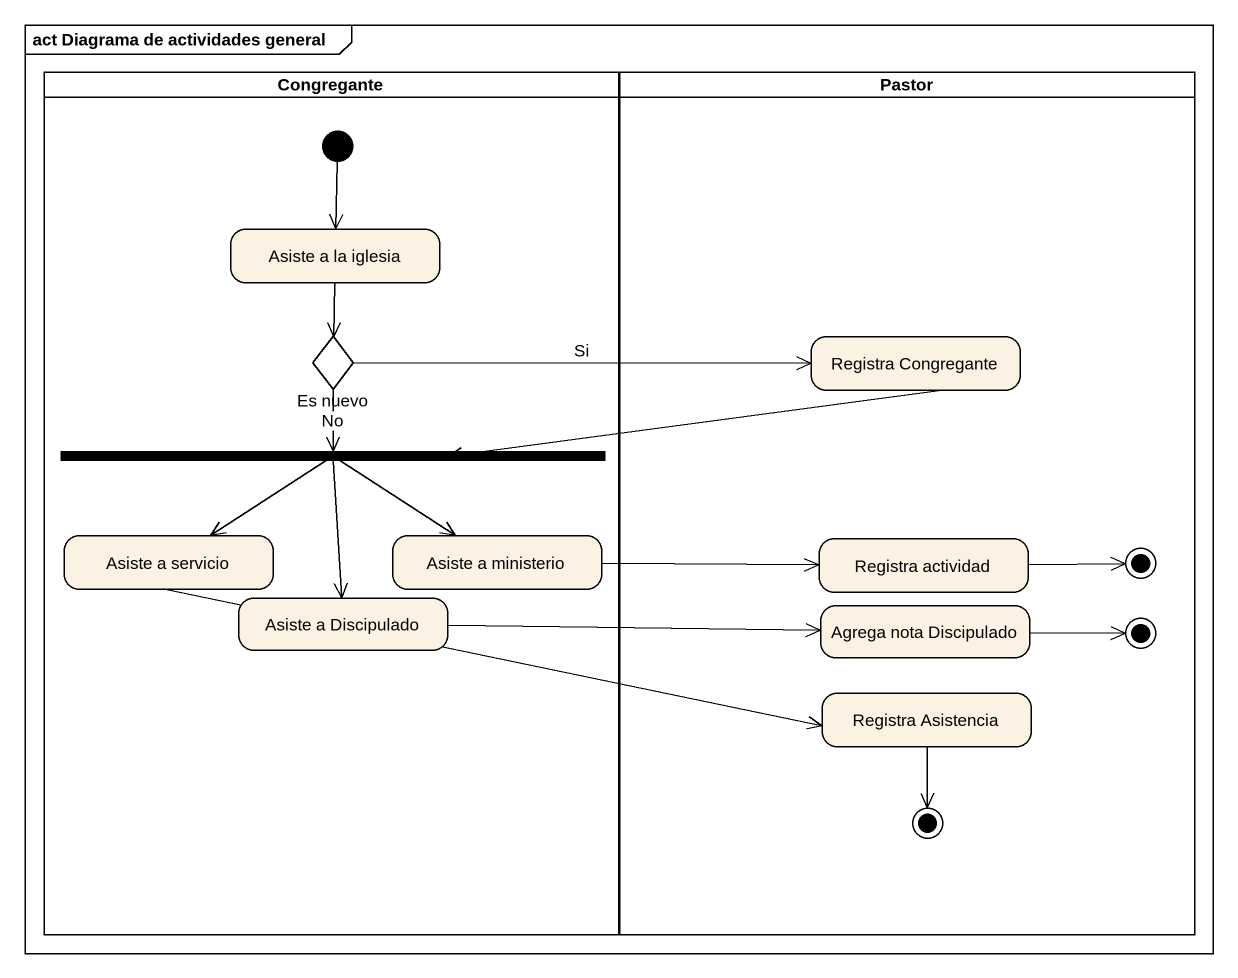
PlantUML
@startuml
mainframe act Diagrama de actividades general
hide empty description
state Congregante <<partition>> {
  state "Asiste a la iglesia" as Asiste_a_la_iglesia
  state "Es nuevo" as Es_nuevo <<choice>>
  state fork1 <<fork>>
  state "Asiste a servicio" as Asiste_a_servicio
  state "Asiste a ministerio" as Asiste_a_ministerio
  state "Asiste a Discipulado" as Asiste_a_Discipulado
  [*] --> Asiste_a_la_iglesia
}
state Pastor <<partition>> {
  state "Registra Congregante" as Registra_Congregante
  state "Registra actividad" as Registra_actividad
  state final1 <<end>>
  state "Agrega nota Discipulado" as Agrega_nota_Discipulado
  state final2 <<end>>
  state "Registra Asistencia" as Registra_Asistencia
  state final3 <<end>>
}
Asiste_a_la_iglesia --> Es_nuevo
Es_nuevo -right-> Registra_Congregante : Si
Es_nuevo --> fork1 : No
Registra_Congregante -left-> fork1
fork1 --> Asiste_a_servicio
fork1 --> Asiste_a_ministerio
fork1 --> Asiste_a_Discipulado
Asiste_a_servicio -right-> Registra_Asistencia
Asiste_a_ministerio -right-> Registra_actividad
Registra_actividad -right-> final1
Asiste_a_Discipulado -right-> Agrega_nota_Discipulado
Agrega_nota_Discipulado -right-> final2
Registra_Asistencia --> final3
@enduml
